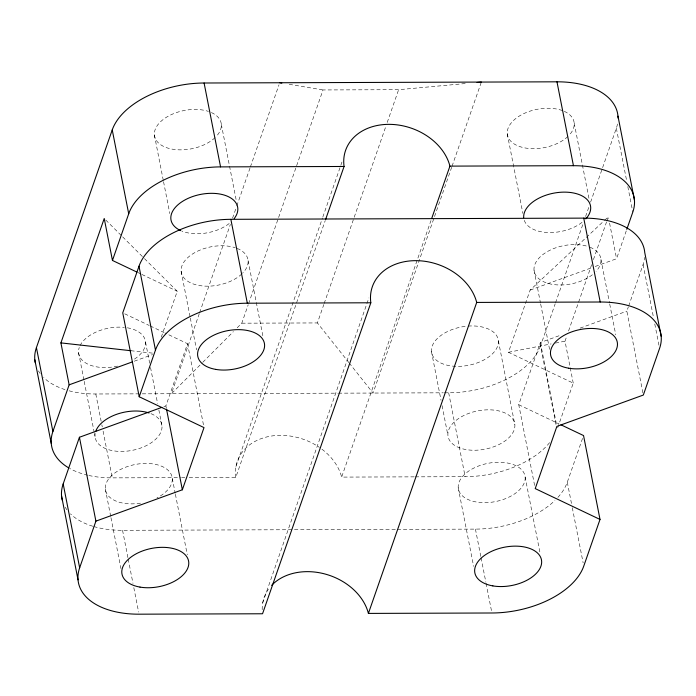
<?xml version="1.0" encoding="UTF-8"?>
<svg xmlns="http://www.w3.org/2000/svg" width="696" height="696" viewBox="0 0 696 696"><rect width="100%" height="100%" fill="white"/><g stroke="black" fill="none" stroke-linecap="round" stroke-linejoin="round"><path stroke-width="0.52" stroke-dasharray="3.48 2.61" d="M161.272 337.168L177.245 291.285L144.194 258.338M166.3 408.03L165.883 405.907L187.537 343.711L164.961 332.966M199.291 313.678L171.416 393.736L202.014 363.06M199.648 312.652L230.385 224.382M232.534 218.231L236.466 206.938M236.823 205.912L250.047 167.936M250.403 166.91L279 84.799M237.197 327.79L241.79 323.188L248.202 304.778M248.559 303.752L323.014 89.949L398.625 89.697L465.241 83.555M235.961 466.468L322.457 218.092M322.814 217.065L342.824 159.584M189.19 477.613L235.77 477.456L325.128 220.867M348.922 362.642L317.402 322.935L323.814 304.526M324.171 303.5L385.801 126.524M387.228 122.435L398.625 89.697M262.723 602.779L368.871 297.949M414.224 476.856L341.64 477.099L430.989 220.51M451.687 167.257L373.056 393.049L349.592 363.486M452.043 166.231L480.997 83.094M557.705 427.753L573.243 383.131L508.463 352.289L530.117 290.093L603.589 221.241M534.598 485.417L518.755 404.715L540.409 342.519L560.75 335.141M555.956 424.473L540.531 345.895L555.19 303.795M555.556 302.769L583.448 222.676M585.588 216.517L589.164 206.242M590.6 202.136L616.343 128.203A78.317 44.988 -11.1 0 0 617.657 123.131M573.243 383.131L565.013 341.188L566.788 336.09M568.562 330.991L591.643 264.715M593.418 259.617L606.555 221.894M606.912 220.876L608.33 216.795L608.739 218.892M595.211 266.481L616.569 258.738L626.452 230.341M557.896 497.396A78.317 44.988 -11.1 0 0 567.292 482.206L582.83 437.584M642.913 392.927L626.861 311.164L628.27 307.11M628.627 306.092L643.104 264.515A78.317 44.988 -11.1 0 0 644.696 257.416M202.78 362.294L233.377 331.627M604.38 220.493L608.33 216.795M134.232 361.224L152.537 354.586M163.847 406.647L165.883 405.907M530.117 290.093L591.139 267.96M580.072 328.129L626.861 311.164M508.463 352.289L551.145 343.911M555.408 343.076L565.013 341.188M241.79 323.188L317.402 322.935M69.156 390.821A78.317 44.988 -11.1 0 0 95.796 393.988L137.93 393.849M142.245 393.832L337.282 393.17M338.369 393.17L443.274 392.814M444.353 392.814L448.676 392.796A78.317 44.988 -11.1 0 0 540.531 345.895M88.844 475.481A78.317 44.988 -11.1 0 0 112.265 477.874L180.525 477.647M181.604 477.639L184.858 477.63M415.303 476.847L465.145 476.682A78.317 44.988 -11.1 0 0 550.223 441.864M93.821 526.55A78.317 44.988 -11.1 0 0 122.557 530.3L396.172 529.378M397.259 529.378L475.438 529.108A78.317 44.988 -11.1 0 0 554.938 500.459M130.839 350.714L153.433 353.237M289.214 84.329L323.014 89.949M518.755 404.715L559.001 423.873M137.982 272.588L140.923 273.989M141.906 274.459L177.245 291.285M124.715 313.8L149.257 325.484M150.24 325.954L163.978 332.497M105.766 220.032L121.904 236.118M122.67 236.884L143.428 257.572M616.343 128.203L626.765 181.299M627.809 186.606L632.812 212.089M643.104 264.515L653.527 317.611M654.779 323.979L658.947 345.216M609.565 223.085L616.569 258.738M574.2 123.122L589.207 199.569M600.961 259.434L609.505 302.969M609.713 304.03L615.76 334.828M507.253 133.797L522.887 213.437M534.015 270.109L540.479 303.03M540.688 304.091L549.649 349.749M540.409 342.519L556.469 424.282M567.292 482.206L571.468 503.443M572.295 507.688L583.144 562.907M498.388 340.814L514.857 424.699A33.939 19.497 -11.1 0 1 466.103 449.59A33.939 19.497 -11.1 0 1 463.197 415.816A33.939 19.497 -11.1 0 1 514.857 424.699M525.149 477.125A33.939 19.497 -11.1 0 1 476.403 502.016A33.939 19.497 -11.1 0 1 473.489 468.251A33.939 19.497 -11.1 0 1 525.149 477.125L540.166 553.572M448.676 392.796L465.145 476.682M475.438 529.108L480.858 556.722M481.067 557.783L485.86 582.204M486.069 583.265L491.698 611.932M431.442 351.489L441.038 400.33M442.082 405.637L447.911 435.374M458.212 487.8L473.637 566.379M221.319 124.314L236.127 199.7M248.089 260.626L263.097 337.082M154.381 134.989L163.343 180.647M163.551 181.708L169.807 213.568M181.143 271.301L190.104 316.967M190.312 318.029L196.568 349.879M187.537 343.711L203.797 426.535M145.516 342.006L149.684 363.242M150.519 367.488L157.609 403.593M158.862 409.961L161.985 425.891M172.277 478.317L175.201 493.186M175.401 494.247L187.285 554.764M95.796 393.988L101.633 423.725M101.842 424.786L102.26 426.909M103.095 431.155L112.265 477.874M122.557 530.3L127.977 557.914M128.186 558.975L132.988 583.396M133.815 587.642L138.617 612.062M78.57 352.681L83.99 380.286M84.199 381.347L94.204 432.32M94.412 433.382L95.039 436.566M105.331 488.992L110.751 516.597M110.96 517.667L120.965 568.632M237.092 248.402A33.939 19.497 -11.1 0 1 242.547 273.25M241.825 273.946A33.939 19.497 -11.1 0 1 194.715 284.438A33.939 19.497 -11.1 0 1 187.894 257.52A33.939 19.497 -11.1 0 1 235.178 247.706M589.964 247.21A33.939 19.497 -11.1 0 1 596.098 271.336M592.348 274.781A33.939 19.497 -11.1 0 1 545.629 282.576A33.939 19.497 -11.1 0 1 541.54 255.65A33.939 19.497 -11.1 0 1 588.05 246.515M262.201 609.731A54.888 42.595 19.2 0 1 269.63 587.659M92.794 526.246A78.317 44.988 -11.1 0 1 70.444 513.839M66.903 509.777A78.317 44.988 -11.1 0 1 65.198 507.201M140.488 503.156A33.939 19.497 -11.1 0 1 106.775 482.006A33.939 19.497 -11.1 0 1 159.036 465.285A33.939 19.497 -11.1 0 1 157 497.866M211.384 112.543A33.939 19.497 -11.1 0 1 215.786 136.929M215.064 137.634A33.939 19.497 -11.1 0 1 167.954 148.126A33.939 19.497 -11.1 0 1 161.133 121.208A33.939 19.497 -11.1 0 1 208.417 111.395M229.175 223.546A33.939 19.497 -11.1 0 1 181.839 231.098M127.325 327.79A33.939 19.497 -11.1 0 1 132.901 360.084M117.598 366.087A33.939 19.497 -11.1 0 1 79.274 347.452M80.014 345.695A33.939 19.497 -11.1 0 1 124.332 327.381M150.989 413.668A33.939 19.497 -11.1 0 1 140.453 448.12A33.939 19.497 -11.1 0 1 95.187 433.451M564.265 111.351A33.939 19.497 -11.1 0 1 568.658 135.737M567.945 136.442A33.939 19.497 -11.1 0 1 520.164 146.717A33.939 19.497 -11.1 0 1 515.049 119.112A33.939 19.497 -11.1 0 1 563.203 110.899M582.047 222.355A33.939 19.497 -11.1 0 1 547.604 232.507A33.939 19.497 -11.1 0 1 524.079 219.692M468.112 326.085A33.939 19.497 -11.1 0 1 492.403 353.873A33.939 19.497 -11.1 0 1 434.704 358.623A33.939 19.497 -11.1 0 1 467.129 326.163M65.015 389.612A78.317 44.988 -11.1 0 1 43.683 377.528M40.142 373.456A78.317 44.988 -11.1 0 1 38.437 370.89M87.757 475.238A78.317 44.988 -11.1 0 1 69.591 468.391M235.77 477.456A54.888 42.595 19.2 0 1 261.409 438.558A54.888 42.595 19.2 0 1 319.403 447.38M321.935 449.19A54.888 42.595 19.2 0 1 341.64 477.099"/><path stroke-width="1.04" d="M35.27 362.825A78.317 44.988 -11.1 0 1 36.427 347.6L112.239 129.908A78.317 44.988 -11.1 0 1 204.093 83.007L556.974 81.815A78.317 44.988 -11.1 0 1 618.065 118.103M68.66 467.851A78.317 44.988 -11.1 0 1 52.896 431.485L69.139 384.836L60.909 342.893L104.226 218.501L112.456 260.443L136.999 272.127M112.456 260.443L128.708 213.794L112.239 129.908M62.275 500.189A78.317 44.988 -11.1 0 1 63.188 483.911L79.431 437.262L161.811 407.386M661.2 336.342L644.731 252.457A78.317 44.988 -11.1 0 0 583.735 218.126L230.855 219.318A78.317 44.988 -11.1 0 0 139 266.22L122.757 312.869L139.217 396.755L204.006 427.596L182.352 489.793L95.9 521.147L79.657 567.797A78.317 44.988 -11.1 0 0 139.026 614.185L262.54 613.768L370.829 302.786A54.888 42.595 19.2 0 1 415.529 260.661A54.888 42.595 19.2 0 1 476.699 302.429L600.204 302.012A78.317 44.988 -11.1 0 1 659.573 348.4L643.33 395.05L556.878 426.404L535.224 488.601L600.013 519.442L583.761 566.092A78.317 44.988 -11.1 0 1 491.907 612.993L368.401 613.411A54.888 42.595 19.2 0 0 326.328 574.374A54.888 42.595 19.2 0 0 271.631 585.371M139.217 396.755L155.469 350.105L139 266.22M325.484 219.84L344.068 166.475A54.888 42.595 19.2 0 1 388.768 124.349A54.888 42.595 19.2 0 1 449.929 166.118L573.443 165.7A78.317 44.988 -11.1 0 1 632.812 212.089L626.809 229.332M431.703 218.457L449.929 166.118M368.401 613.411L476.699 302.429M69.139 384.836L132.196 361.964M477.056 82.467L481.354 82.067M128.708 213.794A78.317 44.988 -11.1 0 1 220.562 166.892L344.068 166.475M155.469 350.105A78.317 44.988 -11.1 0 1 247.324 303.204L370.829 302.786M60.909 342.893L130.839 350.714M279.714 82.746L281.828 83.102M560.967 424.812L583.544 435.557L600.013 519.442M617.97 116.136L634.439 200.022M556.974 81.815L573.443 165.7M583.735 218.126L600.204 302.012M204.093 83.007L220.562 166.892M230.855 219.318L247.324 303.204M166.509 409.091L182.352 489.793M79.431 437.262L95.9 521.147M36.427 347.6L52.896 431.485M63.188 483.911L79.657 567.797M34.8 359.658L51.269 443.543M61.561 495.978L78.03 579.864M180.786 230.646A33.939 19.497 -11.1 0 1 178.193 204.572A33.939 19.497 -11.1 0 1 222.546 194.602A33.939 19.497 -11.1 0 1 234.152 218.666M95.743 431.337A33.939 19.497 -11.1 0 1 149.075 412.972M523.723 217.683A33.939 19.497 -11.1 0 1 565.448 192.139A33.939 19.497 -11.1 0 1 585.806 218.909M215.804 369.402A33.939 19.497 -11.1 0 0 264.558 344.511A33.939 19.497 -11.1 0 0 212.889 335.637A33.939 19.497 -11.1 0 0 215.804 369.402M139.992 587.093A33.939 19.497 -11.1 0 0 188.746 562.203A33.939 19.497 -11.1 0 0 137.086 553.329A33.939 19.497 -11.1 0 0 139.992 587.093M492.872 585.902A33.939 19.497 -11.1 0 0 541.618 561.011A33.939 19.497 -11.1 0 0 489.958 552.128A33.939 19.497 -11.1 0 0 492.872 585.902M568.675 368.21A33.939 19.497 -11.1 0 0 617.43 343.319A33.939 19.497 -11.1 0 0 565.761 334.445A33.939 19.497 -11.1 0 0 568.675 368.21"/></g></svg>
